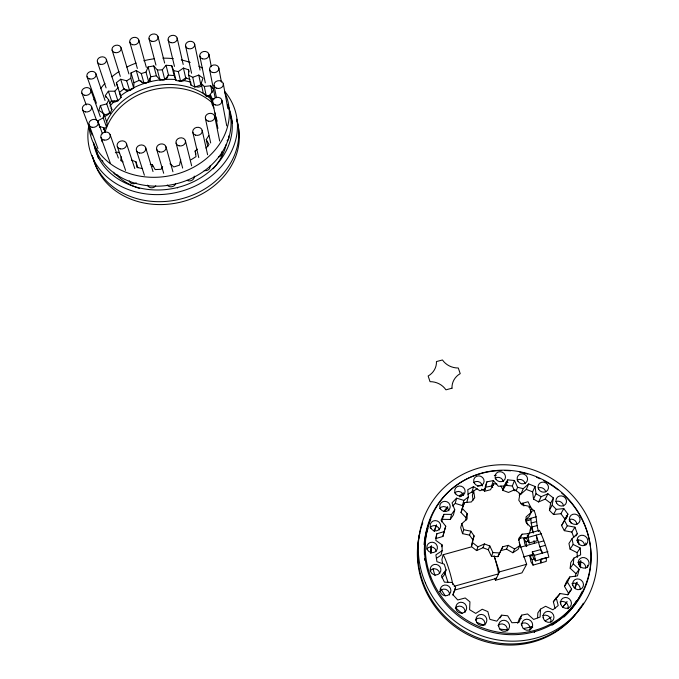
<?xml version="1.0" encoding="UTF-8"?>
<svg xmlns="http://www.w3.org/2000/svg" width="679" height="679" viewBox="0 0 679 679"><rect width="100%" height="100%" fill="white"/><g stroke="black" fill="none" stroke-linecap="round" stroke-linejoin="round"><path stroke-width="1.02" d="M477.133 488.719L473.67 490.925L474.714 497.766L471.345 501.968L464.275 502.596L462.187 508.367L467.177 513.536L467.067 519.019L461.864 523.628L460.701 527.634L462.535 533.66L469.545 535.111L472.762 539.746L471.464 546.587L476.582 550.593L482.973 547.724L488.303 549.752L491.435 556.262L497.86 556.644L502.783 546.756L508.223 545.347L514.648 549.014L519.919 545.577L518.739 538.489L522.092 534.186L529.247 533.55L531.233 527.668L526.081 522.44L526.081 516.931L531.199 512.331L529.204 506.305L522.109 504.87L518.807 500.279L519.987 493.548L514.843 489.644L508.503 492.453L503.19 490.484L500.949 485.986M465.904 520.36L465.955 517.644L467.177 513.536M109.769 103.446L111.577 100.857L117.942 100.84L121.083 97.479L119.462 92.437L123.739 88.974L129.638 90.536L133.712 88.032L133.958 82.719L131.047 72.916L136.275 70.565L141.274 73.561L144.058 83.364L148.718 81.921L150.78 76.795L148.09 66.941L153.768 65.922L157.384 70.081L159.964 79.918L164.81 79.655L168.519 75.148L166.049 65.269L171.711 65.676L173.637 70.633L176.022 80.47L180.648 81.421L185.69 77.915L189.942 79.401M133.712 88.032L130.792 78.272L131.047 72.916M546.434 557.612L546.255 561.423L533.023 565.123L530.902 561.711L529.951 556.228L532.922 555.397M519.07 493.599L520.937 494.057L523.237 488.676L528.678 483.94L535.06 486.47L532.591 491.876L533.533 499.073L538.583 501.951L541.155 496.68L547.911 493.769L553.402 497.979L552.137 505.142L556.288 509.377L563.808 508.571L567.924 514.147L564.512 520.555L567.313 525.758L574.952 527.184L577.32 533.652L572.007 538.719L573.178 544.456L580.282 548.038L580.638 554.853L573.874 558.087L573.28 563.859L579.187 569.325L577.473 575.877L569.825 576.929L567.491 582.209L571.642 589.117L567.967 594.796L560.124 593.522L556.237 597.8L558.223 605.549L552.901 609.801L545.602 606.279L540.509 609.148L540.102 617.024L533.618 619.435L527.558 613.952L521.727 615.132L519.35 618.824L517.644 623.305M537.598 617.78L537.844 612.925L540.509 609.148M575.257 576.42L575.987 573.653L570.173 568.255L570.759 562.568L573.874 558.087M103.335 129.035L106.561 127.262L107.087 123.069L103.785 113.631L98.896 110.397L100.382 105.542L106.747 103.912L108.708 99.932L105.313 95.578L108.36 91.215L114.802 91.198L117.993 87.803L116.364 82.728L120.692 79.231L126.659 80.801L130.792 78.272M106.561 127.262L103.25 117.857L103.785 113.631M516.091 490.9L517.568 487.301L514.487 480.511L507.756 479.866L504.064 486.003L498.327 486.283L493.404 480.562L486.868 481.852L485.239 488.863L479.909 490.764L473.543 486.605L467.763 489.712L468.323 497.011L463.859 500.398L456.577 498.157L452.027 502.85L454.76 509.81L451.543 514.402L443.947 514.317L441.044 520.216L445.738 526.225L444.058 531.64L436.809 533.77L435.816 540.391L442.105 544.898L442.148 550.686L441.002 555.244L436.368 558.359M563.808 508.571L560.896 513.697L553.487 514.495L549.404 510.311L550.652 503.241L553.402 497.979M121.388 156.764L120.675 160.567L123.094 161.882M471.464 546.587L474.069 535.867L470.819 531.182L463.723 529.722L461.864 523.628M180.673 159.429L179.536 165.15L173.807 166.966L170.005 163.698M436.809 533.77L435.748 538.557L442.895 536.452L445.738 526.225M441.562 521.854L443.947 514.317M484.407 490.272L484.874 488.294M442.895 536.452L444.058 531.64M441.656 546.756L442.105 544.898M442.793 519.359L450.27 519.435L451.543 514.402M452.681 506.05L455.244 503.402L456.577 498.157M471.218 546.934L443.149 554.735L441.902 559.547A20.047 2.393 73.8 0 0 442.649 563.494M454.76 509.81L453.445 514.911L450.27 519.435M455.244 503.402L462.416 505.609L463.859 500.398M465.955 517.644L461.024 512.526L462.187 508.367M463.095 506.814L464.275 502.596M441.961 577.854L444.855 574.171L446.069 569.868L444.287 564.224L436.936 561.66L435.884 554.887L442.148 550.686M466.821 502.273L468.323 497.011M467.899 494.193L471.964 491.995L473.543 486.605M473.67 490.925L472.38 495.271L473.119 500.109M462.535 533.66L463.723 529.722M469.545 535.111L470.819 531.182M486.868 481.852L485.103 487.31L491.537 486.037L493.404 480.562M484.365 491.545L485.239 488.863M446.069 569.868L441.375 575.834L444.422 582.149L452.197 582.48L455.592 587.471L452.918 595.101M472.762 539.746L474.069 535.867M518.544 540.212L520.207 538.082L527.277 537.454L528.254 534.551M210.846 95.688L206.289 96.155L203.233 93.116L201.188 83.381L203.004 78.119L198.769 75.072L192.726 77.287L188.669 75.191L188.601 69.844L183.432 68.053L178.322 71.592L173.637 70.633M493.098 485.595L493.709 483.821L496.884 484.008M461.024 512.526L462.755 507.765M476.582 550.593L477.94 546.833L484.416 543.938L489.814 545.984L492.988 552.562L491.435 556.262M455.592 587.471L452.927 594.694L457.731 599.964L465.217 597.978L469.944 601.849L469.596 609.7L475.741 613.409L482.217 609.241L487.853 611.609L489.89 619.367L496.807 621.158L501.662 615.157L507.68 615.785L511.924 622.736L518.968 622.405L521.727 615.132M502.715 489.61L504.064 486.003M502.562 490.552L505.685 485.358L507.756 479.866M482.973 547.724L484.416 543.938M514.487 490.781L512.322 485.994L514.487 480.511M488.303 549.752L489.814 545.984M148.718 81.921L145.993 72.11L148.09 66.941M519.257 495.28L519.987 493.548M520.937 494.057L526.301 489.381L528.678 483.94M497.86 556.644L502.783 546.756M567.491 594.779L568.535 593.183L564.453 586.359L566.753 581.156L569.825 576.929M501.119 550.516L506.492 549.124L508.223 545.347M519.214 542.521L526.666 564.266L521.956 572.855L495.483 580.273L499.413 571.896L494.108 555.923A19.997 3.115 73.3 0 1 498.496 573.857L454.166 586.266M533.533 499.073L536.02 493.76L535.06 486.47M531.199 512.331L529.213 516.464L525.597 519.715M506.492 549.124L512.84 552.748L514.648 549.014M520.207 538.082L522.092 534.186M100.382 105.542L103.717 115.057L109.998 113.435L111.925 109.489L108.708 99.932M519.919 545.577L518.052 549.345L512.84 552.748M538.583 501.951L545.245 499.082L547.911 493.769M530.036 530.053L531.233 527.668M527.277 537.454L529.247 533.55M549.404 510.311L552.137 505.142M573.848 537.547L571.854 532.064L564.325 530.664L561.584 525.529L567.924 514.147M493.709 483.821L490.459 489.763L485.129 491.129L481.547 489.118M553.487 514.495L556.288 509.377M500.109 617.924L501.662 615.157M162.663 166.618L161.135 169.275L155.151 169.589L152.266 164.59L150.254 164.437M561.584 525.529L564.512 520.555M564.325 530.664L567.313 525.758M571.854 532.064L574.952 527.184M572.007 538.719L568.943 543.455L570.088 549.116L577.082 552.647L577.328 557.451M207.825 146.732L206.246 139.551L208.767 135.69M575.75 536.054L577.32 533.652M570.088 549.116L573.178 544.456M577.082 552.647L580.282 548.038M570.173 568.255L573.28 563.859M564.453 586.359L567.491 582.209M555.057 608.426L553.351 601.738L556.237 597.8M557.187 597.52L560.124 593.522M575.987 573.653L579.187 569.325M534.212 632.497L534.882 631.589M213.86 107.953L212.043 104.193L210.1 94.559L213.656 89.823L210.745 85.783L204.277 86.445L201.188 83.381M568.535 593.183L571.642 589.117M157.384 70.081L162.289 69.818L166.049 65.269M205.966 148.014L209.047 144.542L206.246 139.551M553.351 601.738L555.906 598.929M191.079 159.777L196.01 156.628L195.136 151.018L197.368 149.125M462.416 505.609L463.884 504.497M103.25 117.857L97.521 120.989L99.898 127.55M133.958 82.719L139.119 80.394L144.058 83.364M188.669 75.191L190.867 84.994L194.881 87.065L200.84 84.883L198.769 75.072M141.274 73.561L145.993 72.11M545.551 557.858L541.121 559.097L540.968 562.899L540.34 559.224M526.76 537.776L527.082 539.627L529.204 542.962L537.208 540.73L536.257 535.128L539.864 546.884L542.538 553.079L540.331 549.676L532.302 551.917L533.261 557.493L535.425 560.93L548.844 557.179C546.705 548.055 543.531 538.719 539.423 530.358L528.118 533.499M499.413 571.896L526.666 564.266M454.54 590.119L496.366 578.398A19.997 3.115 73.3 0 1 496.035 577.931M524.85 537.887L526.828 537.344M526.386 546.553L524.825 544.074L523.874 538.583L526.828 537.768M527.176 535.706L528.237 537.361L541.604 533.643M523.874 538.583L525.945 541.867L528.916 541.044M520.386 547.223L537.14 542.555M538.294 542.402L543.641 540.908M539.864 546.884L545.212 545.39M523.373 556.992L533.244 554.234M532.302 551.917L534.466 555.337L547.911 551.577M529.951 556.228L532.073 559.615L535.06 558.783M528.873 507.485L530.622 507.001L532.115 509.208L534.042 510.566C537.318 517.186 535.986 524.757 538.642 531.606M530.358 509.691L532.115 509.208M530.503 511.55L534.042 510.566M525.911 519.656L536.232 516.795M526.106 521.065L530.078 519.97L530.91 518.272L531.165 523.076L533.346 533.074M531.165 523.076L536.469 521.608M531.844 527.023L537.14 525.554M520.861 503.733L528.067 501.747L530.622 507.001M115.337 152.75L118.129 152.096L119.58 153.199M519.35 618.824L521.26 618.433M150.78 76.795L156.391 75.793L159.964 79.918M492.988 552.562L499.489 552.952M168.519 75.148L174.113 75.556L176.022 80.47M505.685 485.358L512.322 485.994M210.1 94.559L211.933 98.345L214.649 98.752M142.539 168.604L136.869 167.382L135.927 161.763L131.395 160.108M517.568 487.301L523.237 488.676M99.754 126.523L103.734 127.72L105.398 132.38M526.301 489.381L532.591 491.876M536.02 493.76L541.155 496.68M471.964 491.995L473.535 493.03M545.245 499.082L550.652 503.241M472.762 542.784L477.94 546.833M491.537 486.037L492.75 487.454M110.804 108.054L111.925 109.489M560.896 513.697L564.953 519.206M524.095 505.821L522.83 503.19L523.747 505.813M89.025 124.826L97.929 148.548M82.566 109.675L92.106 135.045M81.887 93.065L86.275 104.956M101.477 139.908L102.156 141.758M100.976 137.599L110.253 162.985M91.572 106.637L96.537 120.336M98.149 121.914L102.444 133.805M87.031 76.727L96.41 103.174M90.774 89.9L100.322 116.737M110.1 134.552L118.358 158.063M531.428 527.846L532.981 532.302M526.132 520.581L527.651 524.952M117.297 146.511L125.59 170.404M106.747 103.912L109.998 113.435M95.9 73.697L105.05 100.467M105.313 95.578L105.958 97.496M108.36 91.215L111.577 100.857M97.445 62.078L106.094 87.88M126.498 143.617L134.807 168.587M494.847 578.33L495.483 580.273M135.927 161.763L137.896 167.772M114.802 91.198L117.942 100.84M106.374 59.429L115.048 86.292M136.411 150.407L144.389 175.216M116.364 82.728L121.083 97.479M444.27 572.321L444.855 574.171M112.086 50.076L120.293 76.404M120.692 79.231L123.739 88.974M145.671 147.674L153.021 171.558M126.659 80.801L129.638 90.536M152.266 164.59L152.877 166.584M121.074 47.793L128.908 73.935M156.62 149.134L163.681 173.272M136.275 70.565L139.119 80.394M129.808 42.174L137.353 68.443M177.491 187.523L177.618 187.973M165.999 146.851L172.941 171.779M138.779 40.002L146.316 67.34M149.677 78.153L150.628 81.616M153.768 65.922L156.391 75.793M176.073 143.082L182.659 168.103M149.032 38.737L155.949 65.099M162.289 69.818L164.81 79.655M158.012 36.674L164.641 63.079M185.392 140.697L191.648 165.795M171.711 65.676L174.113 75.556M168.154 40.053L174.469 66.398M195.136 151.018L195.858 154.057M178.322 71.592L180.648 81.421M192.794 132.278L198.769 157.596M103.734 127.72L104.693 131.819M177.16 38.075L183.186 64.471M183.432 68.053L185.69 77.915M202.181 130.368L207.604 154.719M188.601 69.844L189.042 71.813M192.726 77.287L194.881 87.065M185.579 46.002L191.571 73.239M205.381 118.333L210.677 142.98M194.627 44.118L200.042 70.073M204.277 86.445L206.289 96.155M199.821 56.136L205.304 82.855M214.691 116.33L219.673 141.028M215.158 112.909L215.54 114.802M215.914 116.703L216.864 121.448L216.669 119.377M211.933 98.345L217.908 128.39M210.745 85.783L212.094 92.582M209.624 69.631L215.005 97.072M214.055 85.376L216.457 97.742M208.937 54.337L211.322 66.695M221.965 100.484L226.735 125.887M218.808 67.925L221.43 82.176M223.315 83.755L227.83 108.521M528.237 537.361L529.204 542.962M532.073 559.615L533.023 565.123M525.945 541.867L526.743 546.459M534.017 540.586L534.483 543.336M534.466 555.337L535.425 560.93M190.833 82.872L190.867 84.994M447.987 582.217A20.047 2.393 73.8 0 1 444.949 572.66M443.149 554.735A20.047 2.393 73.8 0 1 452.834 584.644M583.337 603.19A90.273 85.35 38 0 1 469.537 634.076A90.273 85.35 38 0 1 422.779 522.872M567.152 601.636A76.371 72.203 37.9 0 1 562.458 607.289M551.348 616.973A76.371 72.203 37.9 0 1 545.042 620.895M531.937 626.462A76.371 72.203 37.9 0 1 523.212 628.593M508.758 629.747A76.371 72.203 37.9 0 1 499.634 629.051M483.567 625.079A76.371 72.203 37.9 0 1 476.734 622.236M462.492 613.612A76.371 72.203 37.9 0 1 455.456 607.629M445.263 595.806A76.371 72.203 37.9 0 1 440.892 588.863M435.035 575.665A76.371 72.203 37.9 0 1 433.083 568.79M431.14 553.046A76.371 72.203 37.9 0 1 431.394 545.729M434.102 531.521A76.371 72.203 37.9 0 1 436.521 524.765M443.905 511.44A76.371 72.203 37.9 0 1 447.639 506.644M459.505 495.678A76.371 72.203 37.9 0 1 463.715 492.852M477.464 486.274A76.371 72.203 37.9 0 1 482.353 484.755M505.906 482.251A76.371 72.203 37.9 0 1 507.994 482.396M566.261 515.565A76.371 72.203 37.9 0 1 567.288 517.033M569.24 520.029A76.371 72.203 37.9 0 1 571.047 523.11M577.88 539.508A76.371 72.203 37.9 0 1 579.17 544.677M580.774 560.455A76.371 72.203 37.9 0 1 580.35 567.822M577.235 582.175A76.371 72.203 37.9 0 1 575.003 588.048M575.181 614.69A89.823 84.951 38.3 0 1 467.398 634.432A89.823 84.951 38.3 0 1 419.826 533.21M580.596 607.153A89.823 84.951 38.3 0 1 577.082 612.246M566.719 602.12A75.989 71.864 38.2 0 1 562.832 607.034M532.76 627.116A75.989 71.864 38.2 0 1 531.071 627.668M430.792 553.555A75.989 71.864 38.2 0 1 431.157 546.281M434.373 531.224A75.989 71.864 38.2 0 1 436.555 525.512M444.694 511.55A75.989 71.864 38.2 0 1 447.885 507.646M459.853 496.901A75.989 71.864 38.2 0 1 463.222 494.677M505.21 484.119A75.989 71.864 38.2 0 1 507.281 484.263M565.251 517.296A75.989 71.864 38.2 0 1 566.269 518.756M579.671 561.983A75.989 71.864 38.2 0 1 579.518 566.176M576.463 582.607A75.989 71.864 38.2 0 1 574.723 587.522M561.533 492.878A85.045 80.334 37.4 0 1 555.108 622.635A85.045 80.334 37.4 0 1 429.162 575.597A85.045 80.334 37.4 0 1 501.671 470.522M504.599 470.522A85.045 80.334 37.4 0 1 510.574 470.827M519.656 472.109A85.045 80.334 37.4 0 1 527.77 474.112M536.648 477.269A85.045 80.334 37.4 0 1 540.128 478.814M543.539 480.503A85.045 80.334 37.4 0 1 557.917 489.848M581.903 591.799A84.018 79.435 38 0 1 563.986 616.999M424.036 544.583A84.018 79.435 38 0 1 430.809 519.333M494.32 475.453A84.018 79.435 38 0 1 496.222 475.308M576.522 600.592A83.322 78.772 38 0 1 551.934 625.24M424.825 560.396A83.322 78.772 38 0 1 424.638 558.469M424.417 554.624A83.322 78.772 38 0 1 428.101 528.092M585.654 542.971A83.322 78.772 38 0 1 586.062 544.923M587.505 565.242A83.322 78.772 38 0 1 587.352 567.304M430.096 570.912A5.347 5.186 41.1 0 1 439.729 573.5M439.61 591.74A5.415 5.228 46.8 0 1 449.608 595.008M455.303 608.384A5.483 5.262 50.1 0 1 465.132 612.152M475.639 619.706A5.542 5.279 51.2 0 1 484.831 625.215M497.962 625.469A5.585 5.279 50.8 0 1 507.238 630.884M521.107 624.026A5.61 5.262 49.5 0 1 529.866 630.35M542.827 615.743A5.61 5.228 47.6 0 1 550.983 622.083M559.946 602.086A5.585 5.186 45.4 0 1 568.043 608.876M570.394 591.036A5.551 5.126 42.9 0 1 570.105 590.552M571.854 583.787A5.551 5.126 42.9 0 1 580.163 589.474M577.956 562.399A5.5 5.076 40.3 0 1 583.388 563.129A5.5 5.076 40.3 0 1 585.714 568.153M576.836 540.408A5.44 5.016 37.6 0 1 584.551 545.483M569.163 519.579A5.373 4.965 35 0 1 576.904 524.511M555.829 501.645A5.313 4.923 32.5 0 1 563.562 505.991M538.167 488.031A5.262 4.889 30.1 0 1 545.746 491.876M517.203 480.078A5.228 4.88 28 0 1 525.139 483.711M495.11 478.237A5.203 4.88 26.2 0 1 503.377 481.547M473.67 482.65A5.186 4.906 25 0 1 482.345 486.02M454.616 493.03A5.194 4.948 24.7 0 1 463.579 495.56M443.743 516.6A5.211 4.999 25.7 0 1 443.217 516.549M439.534 508.613A5.211 4.999 25.7 0 1 448.895 510.752M430.019 527.736A5.245 5.059 28.8 0 1 439.491 529.866M426.743 549.099A5.288 5.126 34.3 0 1 436.274 551.246M227.703 104.795A69.869 58.453 -12.5 0 1 179.833 182.804A69.869 58.453 -12.5 0 1 93.931 144.126M224.783 92.395A70.769 58.98 -12.4 0 1 173.442 174.953A70.769 58.98 -12.4 0 1 88.898 125.208M93.872 99.847A70.769 58.98 -12.4 0 1 94.704 98.107M100.551 88.677A70.769 58.98 -12.4 0 1 104.939 83.39M111.848 76.837A70.769 58.98 -12.4 0 1 118.986 71.567M126.829 67.068A70.769 58.98 -12.4 0 1 136.123 63.096M143.795 60.762A70.769 58.98 -12.4 0 1 154.388 58.784M162.875 58.182A70.769 58.98 -12.4 0 1 173.281 58.649M181.234 59.93A70.769 58.98 -12.4 0 1 190.188 62.46M198.862 66.194A70.769 58.98 -12.4 0 1 202.571 68.265M104.082 127.983A4.498 3.726 -15.4 0 1 103.743 129.324M108.716 113.121A4.464 3.684 -14.8 0 1 104.218 116.228M118.019 100.059A4.439 3.65 -14 0 1 110.991 101.086M132.099 88.559A4.413 3.624 -13.2 0 1 127.949 90.765A4.413 3.624 -13.2 0 1 124.147 88.677M149.465 78.985A4.405 3.607 -12.3 0 1 145.705 83.084A4.405 3.607 -12.3 0 1 140.833 80.563M167.789 75.785A4.397 3.607 -11.4 0 1 161.84 79.757M159.888 78.628A4.397 3.607 -11.4 0 1 159.718 78.425M186.029 77.686A4.397 3.616 -10.6 0 1 183.262 80.911A4.397 3.616 -10.6 0 1 178.738 80.478M201.952 85.308A4.405 3.641 -9.9 0 1 195.841 86.589M210.855 96.936A4.422 3.675 -9.4 0 1 208.164 95.366M228.475 136.029A4.507 3.811 -9.4 0 1 227.066 140.748M221.787 151.824A4.532 3.853 -10 0 1 218.409 157.078M210.091 165.888A4.558 3.896 -11 0 1 204.192 170.59M194.219 176.107A4.575 3.921 -12.1 0 1 192.106 180.207A4.575 3.921 -12.1 0 1 187.048 180.317M175.632 183.703A4.592 3.93 -13.3 0 1 171.736 186.75A4.592 3.93 -13.3 0 1 167.255 184.968M155.763 185.791A4.592 3.921 -14.4 0 1 151.23 187.777A4.592 3.921 -14.4 0 1 147.589 185.138M136.275 182.906A4.592 3.896 -15.2 0 1 129.231 180.826M117.866 175.207A4.575 3.862 -15.8 0 1 113.673 172.211M102.894 161.373A4.558 3.819 -15.9 0 1 102.478 160.66M101.443 140.4A4.532 3.777 -15.8 0 1 101.748 140.443M224.732 91.444A75.335 63.122 -12.5 0 1 178.747 191.936A75.335 63.122 -12.5 0 1 88.813 125.53M228.696 107.698A70.115 58.75 -12.5 0 1 178.382 187.302A70.115 58.75 -12.5 0 1 93.651 142.904M236.75 119.148A74.546 62.663 -12.6 0 1 180.767 199.006A74.546 62.663 -12.6 0 1 92.208 155.559M98.506 158.521A69.385 58.318 -12.6 0 1 96.308 149.295M109.99 106.026A69.385 58.318 -12.6 0 1 114.505 101.188M120.242 96.18A69.385 58.318 -12.6 0 1 175.853 79.536M183.398 80.487A69.385 58.318 -12.6 0 1 190.833 82.193M230.47 116.398A69.385 58.318 -12.6 0 1 232.541 123.408M226.175 144.525A63.071 53.013 -12.6 0 1 213.172 168.765M139.662 188.465A63.071 53.013 -12.6 0 1 116.61 175.157M106.578 121.838A63.071 53.013 -12.6 0 1 211.551 99.533M236.776 120.607A74.232 62.468 -12.6 0 1 182.082 201.782A74.232 62.468 -12.6 0 1 93.184 157.723M104.99 132.337A62.807 52.852 -12.6 0 1 150.492 90.375A62.807 52.852 -12.6 0 1 212.196 102.75M451.993 388.21L445.933 389.831A18.206 16.983 10.4 0 0 430.028 381.666L428.16 376.005A17.934 16.551 7 0 0 436.461 361.567L442.462 359.972A17.943 16.415 10.6 0 0 458.291 368.001L460.218 373.637A18.223 16.831 14 0 0 451.993 388.21M425.436 583.032A91.376 86.318 37.4 0 0 579.391 609.759A91.376 86.318 37.4 0 0 518.62 466.1A91.376 86.318 37.4 0 0 425.436 583.032M430.741 576.717A84.552 79.859 37.2 0 0 572.482 606.61A84.552 79.859 37.2 0 0 521.175 472.015A84.552 79.859 37.2 0 0 430.741 576.717M430.528 571.37A5.432 5.254 39.8 0 0 439.686 573.169A5.432 5.254 39.8 0 0 436.427 564.436A5.432 5.254 39.8 0 0 430.528 571.37M440.306 591.621A5.5 5.305 45.7 0 0 449.345 594.329A5.5 5.305 45.7 0 0 446.892 585.222A5.5 5.305 45.7 0 0 440.306 591.621M455.932 608.588A5.568 5.339 49.1 0 0 464.869 611.932A5.568 5.339 49.1 0 0 462.968 602.587A5.568 5.339 49.1 0 0 455.932 608.588M475.971 620.275A5.627 5.356 50.4 0 0 484.653 624.502A5.627 5.356 50.4 0 0 483.584 614.97A5.627 5.356 50.4 0 0 475.971 620.275M498.641 626.106A5.67 5.356 50.1 0 0 507.349 630.443A5.67 5.356 50.1 0 0 506.296 620.861A5.67 5.356 50.1 0 0 498.641 626.106M521.828 625.571A5.695 5.339 48.9 0 0 530.885 629.085A5.695 5.339 48.9 0 0 528.882 619.596A5.695 5.339 48.9 0 0 521.828 625.571M543.141 617.703A5.695 5.305 47 0 0 552.231 621.158A5.695 5.305 47 0 0 550.109 611.711A5.695 5.305 47 0 0 543.141 617.703M560.684 603.903A5.67 5.262 44.8 0 0 569.825 607.077A5.67 5.262 44.8 0 0 567.415 597.766A5.67 5.262 44.8 0 0 560.684 603.903M572.804 585.34A5.636 5.203 42.3 0 0 581.937 588.37A5.636 5.203 42.3 0 0 579.391 579.187A5.636 5.203 42.3 0 0 572.804 585.34M578.635 564.351A5.576 5.143 39.7 0 0 587.895 566.473A5.576 5.143 39.7 0 0 584.492 557.637A5.576 5.143 39.7 0 0 578.635 564.351M577.473 541.918A5.517 5.084 37.1 0 0 586.639 544.1A5.517 5.084 37.1 0 0 583.363 535.375A5.517 5.084 37.1 0 0 577.473 541.918M569.961 521.141A5.457 5.025 34.5 0 0 579.153 522.457A5.457 5.025 34.5 0 0 575.121 514.13A5.457 5.025 34.5 0 0 569.961 521.141M556.5 502.876A5.398 4.982 31.9 0 0 565.632 504.115A5.398 4.982 31.9 0 0 561.626 495.916A5.398 4.982 31.9 0 0 556.5 502.876M538.591 489.152A5.347 4.957 29.6 0 0 547.673 490.153A5.347 4.957 29.6 0 0 543.523 482.124A5.347 4.957 29.6 0 0 538.591 489.152M517.975 481.335A5.305 4.94 27.4 0 0 527.014 481.369A5.305 4.94 27.4 0 0 522.075 473.823A5.305 4.94 27.4 0 0 517.975 481.335M495.899 479.196A5.279 4.948 25.6 0 0 504.921 479.238A5.279 4.948 25.6 0 0 500.058 471.701A5.279 4.948 25.6 0 0 495.899 479.196M474.443 483.338A5.262 4.965 24.4 0 0 483.473 483.473A5.262 4.965 24.4 0 0 478.746 475.877A5.262 4.965 24.4 0 0 474.443 483.338M455.728 493.93A5.271 5.008 24 0 0 464.716 493.243A5.271 5.008 24 0 0 459.318 486.028A5.271 5.008 24 0 0 455.728 493.93M440.501 508.936A5.288 5.067 24.9 0 0 449.591 509.029A5.288 5.067 24.9 0 0 444.872 501.323A5.288 5.067 24.9 0 0 440.501 508.936M430.97 528.415A5.322 5.126 27.7 0 0 440.102 528.27A5.322 5.126 27.7 0 0 435.171 520.581A5.322 5.126 27.7 0 0 430.97 528.415M427.388 549.693A5.364 5.194 33 0 0 436.589 550.44A5.364 5.194 33 0 0 432.404 542.224A5.364 5.194 33 0 0 427.388 549.693M84.722 95.289A4.728 3.853 -15.1 0 0 90.935 90.426A4.728 3.853 -15.1 0 0 83.339 88.745A4.728 3.853 -15.1 0 0 84.722 95.289M89.815 78.959A4.694 3.811 -14.5 0 0 96.045 74.215A4.694 3.811 -14.5 0 0 88.533 72.483A4.694 3.811 -14.5 0 0 89.815 78.959M100.186 64.318A4.66 3.768 -13.7 0 0 106.433 59.693A4.66 3.768 -13.7 0 0 98.99 57.893A4.66 3.768 -13.7 0 0 100.186 64.318M114.861 52.58A4.634 3.743 -12.9 0 0 121.125 48.056A4.634 3.743 -12.9 0 0 113.741 46.189A4.634 3.743 -12.9 0 0 114.861 52.58M132.558 44.695A4.617 3.726 -12 0 0 138.839 40.265A4.617 3.726 -12 0 0 131.488 38.321A4.617 3.726 -12 0 0 132.558 44.695M151.757 41.292A4.609 3.726 -11.2 0 0 158.063 36.929A4.609 3.726 -11.2 0 0 150.746 34.918A4.609 3.726 -11.2 0 0 151.757 41.292M170.853 42.633A4.617 3.735 -10.4 0 0 177.211 38.338A4.617 3.735 -10.4 0 0 169.903 36.233A4.617 3.735 -10.4 0 0 170.853 42.633M188.261 48.633A4.626 3.76 -9.7 0 0 194.678 44.381A4.626 3.76 -9.7 0 0 187.37 42.183A4.626 3.76 -9.7 0 0 188.261 48.633M202.495 58.827A4.643 3.802 -9.2 0 0 208.979 54.609A4.643 3.802 -9.2 0 0 201.663 52.3A4.643 3.802 -9.2 0 0 202.495 58.827M212.272 72.39A4.668 3.845 -8.9 0 0 218.85 68.197A4.668 3.845 -8.9 0 0 211.525 65.77A4.668 3.845 -8.9 0 0 212.272 72.39M216.686 88.202A4.702 3.896 -8.9 0 0 223.357 84.035A4.702 3.896 -8.9 0 0 216.024 81.488A4.702 3.896 -8.9 0 0 216.686 88.202M215.209 104.914A4.736 3.947 -9.2 0 0 221.999 100.764A4.736 3.947 -9.2 0 0 214.666 98.09A4.736 3.947 -9.2 0 0 215.209 104.914M208.181 121.125A4.761 3.998 -9.8 0 0 214.742 116.61A4.761 3.998 -9.8 0 0 207.18 114.276A4.761 3.998 -9.8 0 0 208.181 121.125M195.552 135.138A4.795 4.032 -10.7 0 0 202.232 130.657A4.795 4.032 -10.7 0 0 194.686 128.204A4.795 4.032 -10.7 0 0 195.552 135.138M179.018 145.807A4.812 4.057 -11.8 0 0 185.46 140.986A4.812 4.057 -11.8 0 0 177.728 138.898A4.812 4.057 -11.8 0 0 179.018 145.807M159.506 151.918A4.829 4.074 -13 0 0 166.058 147.139A4.829 4.074 -13 0 0 158.368 144.95A4.829 4.074 -13 0 0 159.506 151.918M139.467 153.03A4.829 4.066 -14 0 0 145.747 147.954A4.829 4.066 -14 0 0 137.922 146.155A4.829 4.066 -14 0 0 139.467 153.03M120.191 148.879A4.829 4.04 -14.8 0 0 126.566 143.897A4.829 4.04 -14.8 0 0 118.808 142.013A4.829 4.04 -14.8 0 0 120.191 148.879M104.116 140.061A4.812 4.006 -15.4 0 0 110.185 134.824A4.812 4.006 -15.4 0 0 102.325 133.356A4.812 4.006 -15.4 0 0 104.116 140.061M92.089 127.296A4.787 3.955 -15.6 0 0 98.226 122.178A4.787 3.955 -15.6 0 0 90.451 120.641A4.787 3.955 -15.6 0 0 92.089 127.296M85.461 111.899A4.761 3.904 -15.4 0 0 91.648 106.909A4.761 3.904 -15.4 0 0 83.958 105.296A4.761 3.904 -15.4 0 0 85.461 111.899"/></g></svg>
